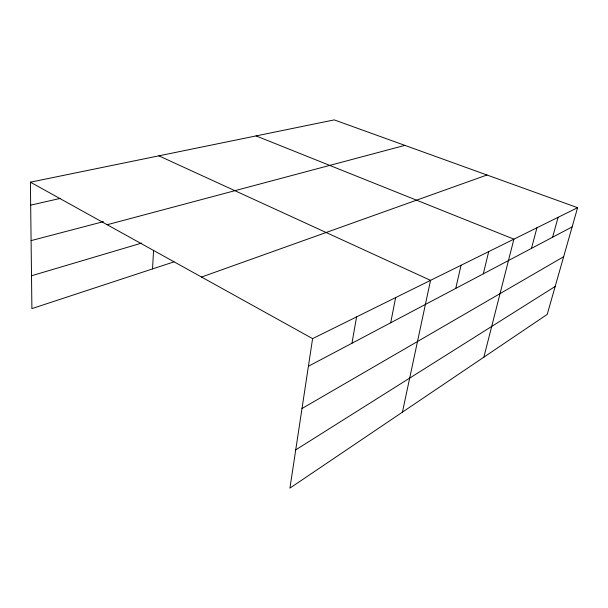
<?xml version="1.0" encoding="UTF-8"?>
<svg xmlns="http://www.w3.org/2000/svg" width="608" height="608" viewBox="0 0 608 608"><rect width="100%" height="100%" fill="white"/><g stroke="black" fill="none" stroke-linecap="round" stroke-linejoin="round"><path stroke-width="0.91" d="M152.532 268.918L153.566 250.443M577.6 207.685L312.603 338.626L289.925 488.11L547.23 314.389L577.6 207.685L334.218 119.89L30.4 182.172L31.897 308.606L174.032 261.843M351.964 343.246L356.577 316.897M390.701 322.772L395.626 297.601M402.42 412.156L430.532 280.356L158.87 155.838M455.757 288.397L461.039 265.278M483.322 273.828L488.703 251.606M483.877 357.162L513.904 239.157L256.067 135.911M531.476 248.383L536.948 227.772M552.626 237.211L558.106 217.314M295.724 449.89L555.18 286.459M302.001 408.515L563.639 256.728M308.416 366.259L572.128 226.906M201.522 277.043L486.985 174.998M31.51 275.766L141.694 243.071M107.175 224.732L404.86 145.373M31.092 240.616L103.444 221.639M30.674 205.147L60.222 198.421M30.4 182.172L312.603 338.626"/></g></svg>
